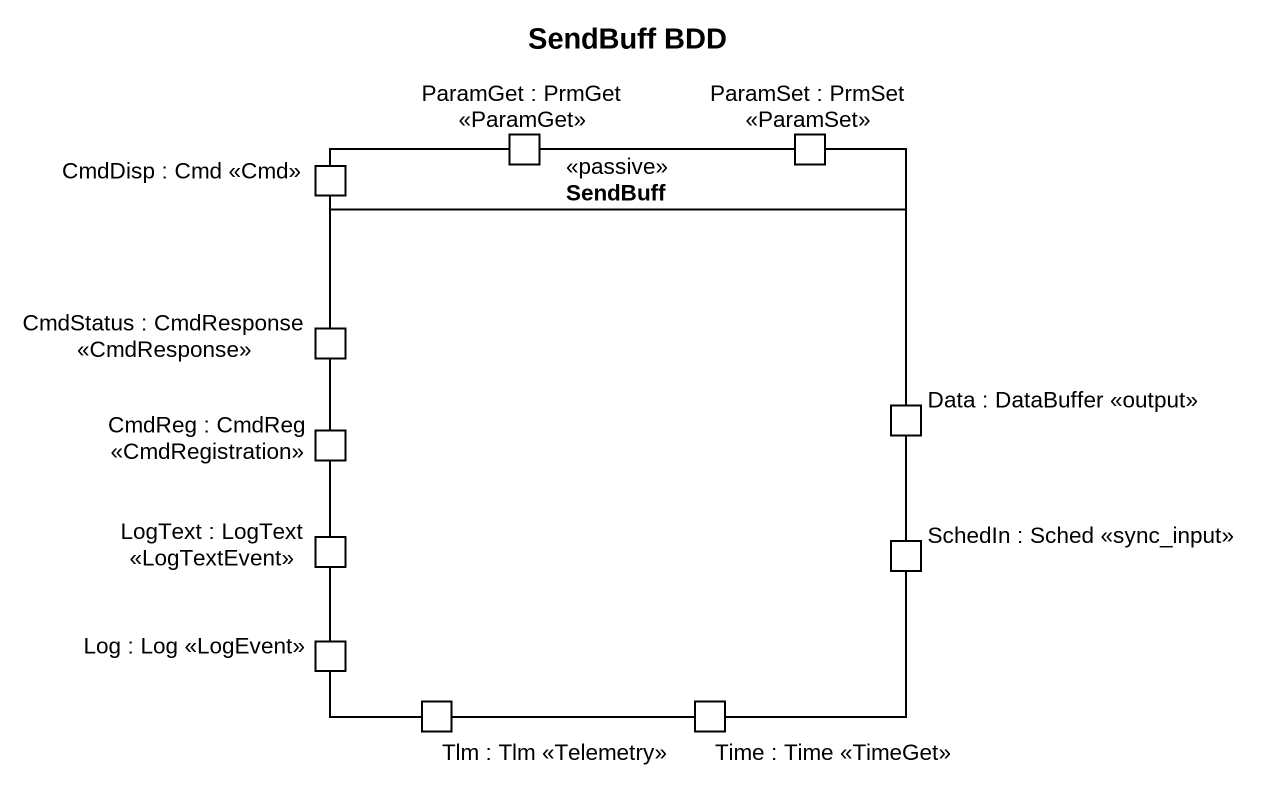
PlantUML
@startuml
title SendBuff BDD
rectangle SendBuff <<passive>> {
  port "CmdDisp : Cmd <<Cmd>>" as CmdDisp_Cmd_Cmd
  port "ParamGet : PrmGet <<ParamGet>>" as ParamGet_PrmGet_ParamGet
  port "ParamSet : PrmSet <<ParamSet>>" as ParamSet_PrmSet_ParamSet
  port "CmdStatus : CmdResponse <<CmdResponse>>" as CmdStatus_CmdResponse
  port "CmdReg : CmdReg <<CmdRegistration>>" as CmdReg_CmdReg
  port "Data : DataBuffer <<output>>" as Data_DataBuffer_output
  port "LogText : LogText <<LogTextEvent>>" as LogText_LogText_LogTextEvent
  port "SchedIn : Sched <<sync_input>>" as SchedIn_Sched_sync_input
  port "Log : Log <<LogEvent>>" as Log_Log_LogEvent
  port "Tlm : Tlm <<Telemetry>>" as Tlm_Tlm_Telemetry
  port "Time : Time <<TimeGet>>" as Time_Time_TimeGet
}
@enduml
